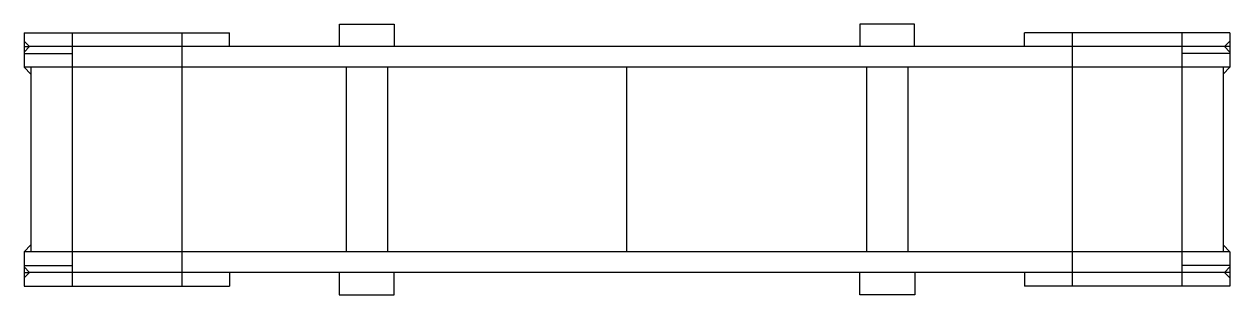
# Model space of a CAD drawing. Extents: x -440 to 440, y -99 to 99.
import ezdxf

# ---------------------------------------------------------------- set-up
doc = ezdxf.new("R2010")
doc.units = 0
doc.header["$MEASUREMENT"] = 0
doc.layers.get('0').update_dxf_attribs({"linetype": 'CONTINUOUS'})
doc.layers.add('LAYER_8', color=140, linetype='CONTINUOUS')

msp = doc.modelspace()

# ---------------------------------------------------------------- linework, layer by layer
at = {"linetype": 'BYBLOCK'}
for p, q in [((-440, 92.5), (-440, 67.5)), ((440, 92.5), (440, 67.5)), ((0, -67.5), (0, 67.5)), ((-440, -67.5), (-440, -92.5)), ((440, -67.5), (440, -92.5))]:
    msp.add_line(p, q, dxfattribs=at)
at = {"layer": 'LAYER_8', "color": 143, "linetype": 'CONTINUOUS'}
for p, q in [((-209.89, 82.5), (-209.89, 99)), ((-209.89, 99), (-169.89, 99)), ((-169.89, 99), (-169.89, 82.5)), ((209.89, 99), (169.89, 99)), ((169.89, 99), (169.89, 82.5)), ((209.89, 82.5), (209.89, 99)), ((-210, -82.5), (-210, -99)), ((-170, -99), (-170, -82.5)), ((170, -99), (170, -82.5)), ((210, -82.5), (210, -99)), ((-210, -99), (-170, -99)), ((210, -99), (170, -99))]:
    msp.add_line(p, q, dxfattribs=at)
at = {"layer": 'LAYER_8', "linetype": 'CONTINUOUS'}
for p, q in [((-440, 92.5), (-290, 92.5)), ((-405, 92.5), (-405, -92.5)), ((-325, 92.5), (-325, -92.5)), ((-290, 82.5), (-290, 92.5)), ((290, 82.5), (290, 92.5)), ((440, 92.5), (290, 92.5)), ((325, 92.5), (325, -92.5)), ((405, 92.5), (405, -92.5)), ((-440, 86.5), (-436, 82.5)), ((-440, 78.5), (-436, 82.5)), ((-440, 82.5), (-436, 82.5)), ((436, 82.5), (-436, 82.5)), ((440, 86.5), (436, 82.5)), ((440, 78.5), (436, 82.5)), ((440, 82.5), (436, 82.5)), ((-440, 77.5), (-405, 77.5)), ((440, 77.5), (405, 77.5)), ((440, 67.5), (-440, 67.5)), ((-435, 62.5), (-440, 67.5)), ((-435, 67.5), (-435, -67.5)), ((-204.89, 67.5), (-204.89, -67.5)), ((-174.89, 67.5), (-174.89, -67.5)), ((174.89, 67.5), (174.89, -67.5)), ((204.89, 67.5), (204.89, -67.5)), ((435, 62.5), (440, 67.5)), ((435, 67.5), (435, -67.5)), ((-435, -62.5), (-440, -67.5)), ((440, -67.5), (-440, -67.5)), ((435, -62.5), (440, -67.5)), ((-440, -77.5), (-405, -77.5)), ((-440, -78.5), (-436, -82.5)), ((440, -77.5), (405, -77.5)), ((440, -78.5), (436, -82.5)), ((-440, -86.5), (-436, -82.5)), ((-440, -82.5), (-436, -82.5)), ((436, -82.5), (-436, -82.5)), ((-290, -82.5), (-290, -92.5)), ((290, -82.5), (290, -92.5)), ((440, -86.5), (436, -82.5)), ((440, -82.5), (436, -82.5)), ((-440, -92.5), (-290, -92.5)), ((440, -92.5), (290, -92.5))]:
    msp.add_line(p, q, dxfattribs=at)

doc.saveas('drawing.dxf')
